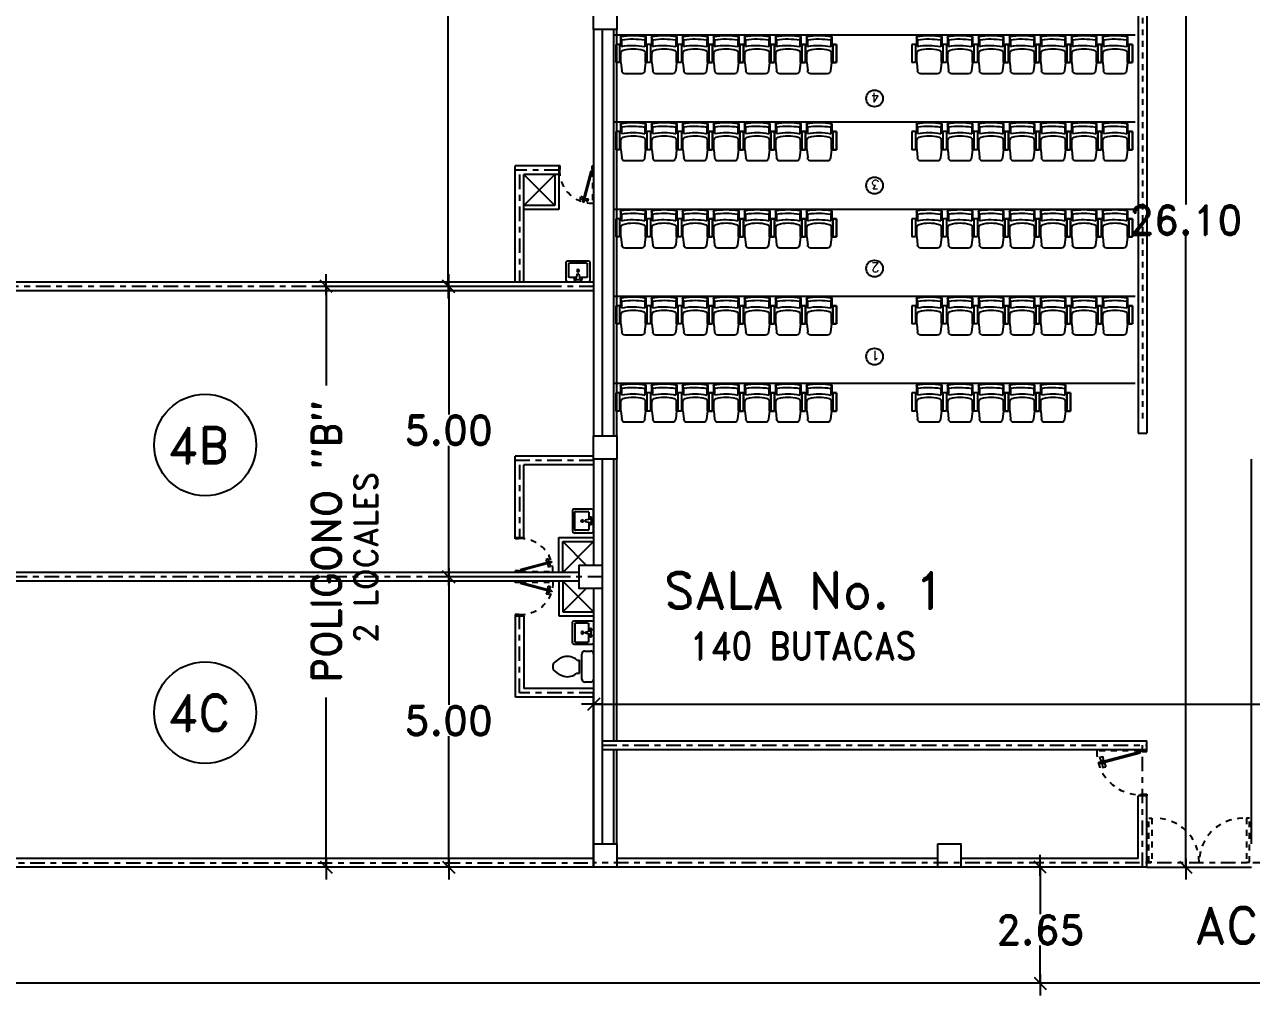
# Model space of a CAD drawing. Header units: millimetres. Extents: x 1590 to 1932, y -48 to 167.
# Drawn here: x 1730.23 to 1751.35, y 23.86 to 40.57 of the extents above; entities that cross this region are included whole.
import ezdxf
from ezdxf.enums import TextEntityAlignment as Align

# ---------------------------------------------------------------- set-up
doc = ezdxf.new("R2010")
doc.units = ezdxf.units.MM
doc.header["$LTSCALE"] = 0.1
doc.header["$MEASUREMENT"] = 0
doc.header["$PDMODE"] = 35
doc.header["$PDSIZE"] = 0.75
for name, pattern in [('CENTER2', [1.125, 0.75, -0.125, 0.125, -0.125]), ('CENTERX2', [4, 2.5, -0.5, 0.5, -0.5]), ('HIDDEN', [0.375, 0.25, -0.125]), ('HIDDEN2', [0.1875, 0.125, -0.0625])]:
    doc.linetypes.add(name, pattern=pattern)
doc.layers.get('0').update_dxf_attribs({"linetype": 'CONTINUOUS'})
doc.layers.get('DEFPOINTS').update_dxf_attribs({"linetype": 'CONTINUOUS'})
for name, color, linetype in [('_KTI_CONTROL', 7, 'CONTINUOUS'), ('BUTACAS', 8, 'HIDDEN'), ('CALLES', 3, 'CONTINUOUS'), ('DIVI', 2, 'CONTINUOUS'), ('EJES', 1, 'CENTER2'), ('FC', 8, 'HIDDEN2'), ('GRADA', 9, 'CONTINUOUS'), ('P-FIXT', 1, 'CONTINUOUS'), ('PARED', 4, 'CONTINUOUS'), ('REPISA', 2, 'CONTINUOUS'), ('TERRENO', 4, 'CONTINUOUS'), ('TEXT', 3, 'CONTINUOUS')]:
    doc.layers.add(name, color=color, linetype=linetype)
doc.styles.add('ATT', font='txt')
doc.styles.add('ROMAND', font='romand.shx')
doc.dimstyles.new('URBA', dxfattribs={"dimtxt": 20, "dimasz": 0.5, "dimexe": 1.25, "dimexo": 0.63, "dimgap": 0.63, "dimtad": 0, "dimtih": 1, "dimtoh": 1, "dimzin": 1, "dimdsep": 46, "dimtxsty": 'ROMAND', "dimcen": 2.5, "dimclrd": 1, "dimclre": 1, "dimclrt": 3, "dimadec": 0, "dimazin": 0, "dimtfac": 1, "dimtmove": 0, "dimatfit": 3, "dimfxl": 1, "dimtvp": 1, "dimtolj": 1, "dimtzin": 1, "dimarcsym": 0})

# ---------------------------------------------------------------- blocks, each defined once
blk = doc.blocks.new('P-GIRO-D')
at = {"color": 1, "linetype": 'HIDDEN2'}
blk.add_line((-0.03, 0.15), (-0.03, 1.08), dxfattribs=at)
at = {"color": 2}
for p, q in [((-0.31, 0.963), (-0.389, 0.952)), ((-0.389, 0.952), (-0.371, 0.884)), ((-0.297, 0.915), (-0.371, 0.884)), ((-0.281, 1.048), (-0.31, 1.041)), ((-0.31, 1.041), (-0.069, 0.142)), ((-0.31, 0.963), (-0.297, 0.915)), ((-0.288, 0.958), (-0.307, 0.953)), ((-0.28, 0.929), (-0.299, 0.924)), ((-0.281, 1.048), (-0.04, 0.15)), ((-0.239, 0.971), (-0.259, 0.966)), ((-0.232, 0.942), (-0.251, 0.937)), ((-0.242, 0.981), (-0.167, 1.011)), ((-0.242, 0.981), (-0.229, 0.933)), ((-0.229, 0.933), (-0.149, 0.944)), ((-0.167, 1.011), (-0.149, 0.944)), ((-1, 0.15), (-0.97, 0.15)), ((-0.96, 0), (-1, 0)), ((-0.97, 0.15), (-0.97, 0.1)), ((-0.97, 0.1), (-0.96, 0.1)), ((-0.96, 0.1), (-0.96, 0)), ((-0.04, 0.15), (-0.069, 0.142)), ((-0.04, 0.1), (-0.04, 0)), ((-0.03, 0.1), (-0.04, 0.1)), ((-0.04, 0), (0, 0)), ((-0.03, 0.15), (-0.03, 0.1)), ((0, 0.15), (-0.03, 0.15))]:
    blk.add_line(p, q, dxfattribs=at)
at = {"color": 1, "linetype": 'HIDDEN2'}
blk.add_arc((-0.04, 0.15), 0.93, 89.3839, 180, dxfattribs=at)
blk = doc.blocks.new('ROWSEAT5')
at = {"layer": 'BUTACAS', "linetype": 'Continuous'}
for p, q in [((-3.408, 0.665, 0), (-3.689, 0.665, 0)), ((-2.874, 0.665, 0), (-3.156, 0.665, 0)), ((-2.341, 0.665, 0), (-2.623, 0.665, 0)), ((-1.808, 0.665, 0), (-2.089, 0.665, 0)), ((-1.274, 0.665, 0), (-1.556, 0.665, 0)), ((-3.847, 0.16, 0.002), (-3.847, 0.472, 0.002)), ((-3.783, 0.472, 0), (-3.847, 0.472, 0)), ((-3.783, 0.16, 0.002), (-3.783, 0.472, 0.002)), ((-3.761, 0.471, 0), (-3.746, 0.614, 0)), ((-3.761, 0.471, 0), (-3.761, 0.311, 0)), ((-3.336, 0.471, 0), (-3.351, 0.614, 0)), ((-3.336, 0.471, 0), (-3.336, 0.311, 0)), ((-3.313, 0.16, 0.002), (-3.313, 0.472, 0.002)), ((-3.25, 0.472, 0), (-3.313, 0.472, 0)), ((-3.25, 0.16, 0.002), (-3.25, 0.472, 0.002)), ((-3.228, 0.471, 0), (-3.213, 0.614, 0)), ((-3.228, 0.471, 0), (-3.228, 0.311, 0)), ((-2.802, 0.471, 0), (-2.818, 0.614, 0)), ((-2.802, 0.471, 0), (-2.802, 0.311, 0)), ((-2.78, 0.16, 0.002), (-2.78, 0.472, 0.002)), ((-2.717, 0.472, 0), (-2.78, 0.472, 0)), ((-2.717, 0.16, 0.002), (-2.717, 0.472, 0.002)), ((-2.694, 0.471, 0), (-2.679, 0.614, 0)), ((-2.694, 0.471, 0), (-2.694, 0.311, 0)), ((-2.269, 0.471, 0), (-2.284, 0.614, 0)), ((-2.269, 0.471, 0), (-2.269, 0.311, 0)), ((-2.247, 0.472, 0), (-2.247, 0.16, 0)), ((-2.247, 0.16, 0.002), (-2.247, 0.472, 0.002)), ((-2.247, 0.16, 0.002), (-2.247, 0.472, 0.002)), ((-2.247, 0.472, 0), (-2.184, 0.472, 0)), ((-2.183, 0.472, 0), (-2.247, 0.472, 0)), ((-2.183, 0.472, 0), (-2.247, 0.472, 0)), ((-2.184, 0.472, 0), (-2.184, 0.16, 0)), ((-2.183, 0.16, 0.002), (-2.183, 0.472, 0.002)), ((-2.183, 0.16, 0.002), (-2.183, 0.472, 0.002)), ((-2.161, 0.471, 0), (-2.146, 0.614, 0)), ((-2.161, 0.471, 0), (-2.161, 0.311, 0)), ((-1.736, 0.471, 0), (-1.751, 0.614, 0)), ((-1.736, 0.471, 0), (-1.736, 0.311, 0)), ((-1.714, 0.472, 0), (-1.714, 0.16, 0)), ((-1.714, 0.472, 0), (-1.65, 0.472, 0)), ((-1.713, 0.16, 0.002), (-1.713, 0.472, 0.002)), ((-1.65, 0.472, 0), (-1.713, 0.472, 0)), ((-1.65, 0.472, 0), (-1.65, 0.16, 0)), ((-1.65, 0.16, 0.002), (-1.65, 0.472, 0.002)), ((-1.628, 0.471, 0), (-1.613, 0.614, 0)), ((-1.628, 0.471, 0), (-1.628, 0.311, 0)), ((-1.202, 0.471, 0), (-1.217, 0.614, 0)), ((-1.202, 0.471, 0), (-1.202, 0.311, 0)), ((-1.18, 0.472, 0), (-1.18, 0.16, 0)), ((-1.18, 0.16, 0.002), (-1.18, 0.472, 0.002)), ((-1.18, 0.472, 0), (-1.117, 0.472, 0)), ((-1.116, 0.472, 0), (-1.18, 0.472, 0)), ((-1.117, 0.472, 0), (-1.117, 0.16, 0)), ((-1.116, 0.16, 0.002), (-1.116, 0.472, 0.002)), ((-3.761, 0.311, 0), (-3.761, 0.313, 0)), ((-3.228, 0.311, 0), (-3.228, 0.313, 0)), ((-2.694, 0.311, 0), (-2.694, 0.313, 0)), ((-2.161, 0.311, 0), (-2.161, 0.313, 0)), ((-1.628, 0.311, 0), (-1.628, 0.313, 0)), ((-3.783, 0.16, 0.339), (-3.847, 0.16, 0.339)), ((-3.765, 0.023, 0), (-3.765, 0.162, 0)), ((-3.749, 0.075, 0), (-3.765, 0.023, 0)), ((-3.748, 0.08, 0), (-3.748, 0.195, 0)), ((-3.347, 0.083, 0), (-3.347, 0.198, 0)), ((-3.332, 0.023, 0), (-3.346, 0.077, 0)), ((-3.332, 0.023, 0), (-3.332, 0.162, 0)), ((-3.25, 0.16, 0.339), (-3.313, 0.16, 0.339)), ((-3.216, 0.075, 0), (-3.232, 0.023, 0)), ((-3.231, 0.023, 0), (-3.231, 0.162, 0)), ((-3.214, 0.08, 0), (-3.214, 0.195, 0)), ((-2.814, 0.083, 0), (-2.814, 0.198, 0)), ((-2.799, 0.023, 0), (-2.813, 0.077, 0)), ((-2.799, 0.023, 0), (-2.799, 0.162, 0)), ((-2.717, 0.16, 0.339), (-2.78, 0.16, 0.339)), ((-2.698, 0.023, 0), (-2.698, 0.162, 0)), ((-2.682, 0.075, 0), (-2.698, 0.023, 0)), ((-2.681, 0.08, 0), (-2.681, 0.195, 0)), ((-2.281, 0.083, 0), (-2.281, 0.198, 0)), ((-2.266, 0.023, 0), (-2.279, 0.077, 0)), ((-2.266, 0.023, 0), (-2.266, 0.162, 0)), ((-2.247, 0.16, 0), (-2.184, 0.16, 0)), ((-2.183, 0.16, 0.339), (-2.247, 0.16, 0.339)), ((-2.183, 0.16, 0.339), (-2.247, 0.16, 0.339)), ((-2.149, 0.075, 0), (-2.165, 0.023, 0)), ((-2.164, 0.023, 0), (-2.164, 0.162, 0)), ((-2.147, 0.08, 0), (-2.147, 0.195, 0)), ((-1.747, 0.083, 0), (-1.747, 0.198, 0)), ((-1.732, 0.023, 0), (-1.746, 0.077, 0)), ((-1.732, 0.023, 0), (-1.732, 0.162, 0)), ((-1.714, 0.16, 0), (-1.65, 0.16, 0)), ((-1.65, 0.16, 0.339), (-1.713, 0.16, 0.339)), ((-1.616, 0.075, 0), (-1.632, 0.023, 0)), ((-1.631, 0.023, 0), (-1.631, 0.162, 0)), ((-1.614, 0.08, 0), (-1.614, 0.195, 0)), ((-1.214, 0.083, 0), (-1.214, 0.198, 0)), ((-1.199, 0.023, 0), (-1.212, 0.077, 0)), ((-1.199, 0.023, 0), (-1.199, 0.162, 0)), ((-1.18, 0.16, 0), (-1.117, 0.16, 0)), ((-1.116, 0.16, 0.339), (-1.18, 0.16, 0.339))]:
    blk.add_line(p, q, dxfattribs=at)
for centre, radius, start, end in [((-3.689, 0.608, 0), 0.0571, 90, 174), ((-3.408, 0.608, 0), 0.0571, 6, 90), ((-3.156, 0.608, 0), 0.0571, 90, 174), ((-2.874, 0.608, 0), 0.0571, 6, 90), ((-2.623, 0.608, 0), 0.0571, 90, 174), ((-2.341, 0.608, 0), 0.0571, 6, 90), ((-2.089, 0.608, 0), 0.0571, 90, 174), ((-1.808, 0.608, 0), 0.0571, 6, 90), ((-1.556, 0.608, 0), 0.0571, 90, 174), ((-1.274, 0.608, 0), 0.0572, 6, 90), ((-3.704, 0.313, 0), 0.0571, 180, 253.3834), ((-3.549, 0.834, 0), 0.601, 253.3834, 286.6166), ((-3.393, 0.313, 0), 0.0571, 286.6166, 360), ((-3.171, 0.313, 0), 0.0571, 180, 253.3834), ((-3.015, 0.834, 0), 0.601, 253.3834, 286.6166), ((-2.86, 0.313, 0), 0.0571, 286.6166, 360), ((-2.637, 0.313, 0), 0.0571, 180, 253.3834), ((-2.482, 0.834, 0), 0.601, 253.3834, 286.6166), ((-2.326, 0.313, 0), 0.0571, 286.6166, 360), ((-2.104, 0.313, 0), 0.0571, 180, 253.3834), ((-1.948, 0.834, 0), 0.601, 253.3834, 286.6166), ((-1.793, 0.313, 0), 0.0571, 286.6166, 360), ((-1.571, 0.313, 0), 0.0571, 180, 253.3834), ((-1.415, 0.834, 0), 0.601, 253.3834, 286.6166), ((-1.259, 0.313, 0), 0.0572, 286.6166, 360), ((-3.549, 1.051, 0), 1.048, 258.1227, 281.8773), ((-3.549, 1.051, 0), 1.051, 258.1227, 281.8773), ((-3.743, 0.073, 0), 0.00635, 81.2659, 163.043), ((-3.553, 1.126, 0), 0.951, 258.1905, 282.4949), ((-3.745, 0.076, 0), 0.00317, 81.1381, 163.043), ((-3.555, 1.295, 0), 1.23, 261.2659, 279.4703), ((-3.352, 0.075, 0), 0.00635, 13.9035, 99.4703), ((-3.35, 0.079, 0), 0.00318, 13.9035, 99.6069), ((-3.015, 1.051, 0), 1.051, 258.1227, 281.8773), ((-3.015, 1.051, 0), 1.048, 258.1227, 281.8773), ((-3.21, 0.073, 0), 0.00635, 81.2659, 163.043), ((-3.212, 0.076, 0), 0.00317, 81.1381, 163.043), ((-3.02, 1.126, 0), 0.951, 258.1905, 282.4949), ((-3.022, 1.295, 0), 1.23, 261.2659, 279.4703), ((-2.819, 0.075, 0), 0.00635, 13.9035, 99.4703), ((-2.816, 0.079, 0), 0.00318, 13.9035, 99.6069), ((-2.482, 1.051, 0), 1.048, 258.1227, 281.8773), ((-2.482, 1.051, 0), 1.051, 258.1227, 281.8773), ((-2.679, 0.076, 0), 0.00317, 81.1381, 163.043), ((-2.676, 0.073, 0), 0.00635, 81.2659, 163.043), ((-2.486, 1.126, 0), 0.951, 258.1905, 282.4949), ((-2.489, 1.295, 0), 1.23, 261.2659, 279.4703), ((-2.285, 0.075, 0), 0.00635, 13.9035, 99.4703), ((-2.283, 0.079, 0), 0.00318, 13.9035, 99.6069), ((-1.949, 1.051, 0), 1.051, 258.1227, 281.8773), ((-1.949, 1.051, 0), 1.048, 258.1227, 281.8773), ((-2.143, 0.073, 0), 0.00635, 81.2659, 163.043), ((-2.145, 0.076, 0), 0.00317, 81.1381, 163.043), ((-1.953, 1.126, 0), 0.951, 258.1905, 282.4949), ((-1.955, 1.295, 0), 1.23, 261.2659, 279.4703), ((-1.752, 0.075, 0), 0.00635, 13.9035, 99.4703), ((-1.75, 0.079, 0), 0.00318, 13.9035, 99.6069), ((-1.415, 1.051, 0), 1.051, 258.1227, 281.8773), ((-1.415, 1.051, 0), 1.048, 258.1227, 281.8773), ((-1.61, 0.073, 0), 0.00635, 81.2659, 163.043), ((-1.612, 0.076, 0), 0.00317, 81.1381, 163.043), ((-1.419, 1.126, 0), 0.951, 258.1905, 282.4949), ((-1.422, 1.295, 0), 1.23, 261.2659, 279.4703), ((-1.218, 0.075, 0), 0.00635, 13.9035, 99.4703), ((-1.216, 0.079, 0), 0.00318, 13.9035, 99.6069)]:
    blk.add_arc(centre, radius, start, end, dxfattribs=at)
blk = doc.blocks.new('ROWSEAT7')
at = {"layer": 'BUTACAS', "linetype": 'Continuous'}
for p, q in [((-3.407, 0.665), (-3.689, 0.665)), ((-2.874, 0.665), (-3.156, 0.665)), ((-2.341, 0.665), (-2.622, 0.665)), ((-1.807, 0.665), (-2.089, 0.665)), ((-1.274, 0.665), (-1.555, 0.665)), ((-0.74, 0.665), (-1.022, 0.665)), ((-0.207, 0.665), (-0.489, 0.665)), ((-3.783, 0.472), (-3.846, 0.472)), ((-3.846, 0.16, 0.002), (-3.846, 0.472, 0.002)), ((-3.783, 0.16, 0.002), (-3.783, 0.472, 0.002)), ((-3.761, 0.471), (-3.746, 0.614)), ((-3.761, 0.471), (-3.761, 0.311)), ((-3.335, 0.471), (-3.351, 0.614)), ((-3.335, 0.471), (-3.335, 0.311)), ((-3.25, 0.472), (-3.313, 0.472)), ((-3.313, 0.16, 0.002), (-3.313, 0.472, 0.002)), ((-3.25, 0.16, 0.002), (-3.25, 0.472, 0.002)), ((-3.227, 0.471), (-3.212, 0.614)), ((-3.227, 0.471), (-3.227, 0.311)), ((-2.802, 0.471), (-2.817, 0.614)), ((-2.802, 0.471), (-2.802, 0.311)), ((-2.716, 0.472), (-2.78, 0.472)), ((-2.78, 0.16, 0.002), (-2.78, 0.472, 0.002)), ((-2.716, 0.16, 0.002), (-2.716, 0.472, 0.002)), ((-2.694, 0.471), (-2.679, 0.614)), ((-2.694, 0.471), (-2.694, 0.311)), ((-2.269, 0.471), (-2.284, 0.614)), ((-2.269, 0.471), (-2.269, 0.311)), ((-2.247, 0.472), (-2.183, 0.472)), ((-2.247, 0.472), (-2.247, 0.16)), ((-2.183, 0.472), (-2.246, 0.472)), ((-2.246, 0.16, 0.002), (-2.246, 0.472, 0.002)), ((-2.183, 0.472), (-2.246, 0.472)), ((-2.246, 0.16, 0.002), (-2.246, 0.472, 0.002)), ((-2.183, 0.472), (-2.183, 0.16)), ((-2.183, 0.16, 0.002), (-2.183, 0.472, 0.002)), ((-2.183, 0.16, 0.002), (-2.183, 0.472, 0.002)), ((-2.161, 0.471), (-2.146, 0.614)), ((-2.161, 0.471), (-2.161, 0.311)), ((-1.735, 0.471), (-1.75, 0.614)), ((-1.735, 0.471), (-1.735, 0.311)), ((-1.713, 0.472), (-1.65, 0.472)), ((-1.713, 0.472), (-1.713, 0.16)), ((-1.649, 0.472), (-1.713, 0.472)), ((-1.713, 0.16, 0.002), (-1.713, 0.472, 0.002)), ((-1.65, 0.472), (-1.65, 0.16)), ((-1.649, 0.16, 0.002), (-1.649, 0.472, 0.002)), ((-1.627, 0.471), (-1.612, 0.614)), ((-1.627, 0.471), (-1.627, 0.311)), ((-1.202, 0.471), (-1.217, 0.614)), ((-1.202, 0.471), (-1.202, 0.311)), ((-1.18, 0.472), (-1.116, 0.472)), ((-1.18, 0.472), (-1.18, 0.16)), ((-1.116, 0.472), (-1.179, 0.472)), ((-1.179, 0.16, 0.002), (-1.179, 0.472, 0.002)), ((-1.116, 0.472), (-1.116, 0.16)), ((-1.116, 0.16, 0.002), (-1.116, 0.472, 0.002)), ((-1.094, 0.471), (-1.079, 0.614)), ((-1.094, 0.471), (-1.094, 0.311)), ((-0.668, 0.471), (-0.684, 0.614)), ((-0.668, 0.471), (-0.668, 0.311)), ((-0.646, 0.472), (-0.583, 0.472)), ((-0.646, 0.472), (-0.646, 0.16)), ((-0.583, 0.472), (-0.646, 0.472)), ((-0.646, 0.16, 0.002), (-0.646, 0.472, 0.002)), ((-0.583, 0.472), (-0.583, 0.16)), ((-0.583, 0.16, 0.002), (-0.583, 0.472, 0.002)), ((-0.56, 0.471), (-0.545, 0.614)), ((-0.56, 0.471), (-0.56, 0.311)), ((-0.135, 0.471), (-0.15, 0.614)), ((-0.135, 0.471), (-0.135, 0.311)), ((-0.113, 0.472), (-0.05, 0.472)), ((-0.113, 0.472), (-0.113, 0.16)), ((-0.049, 0.472), (-0.113, 0.472)), ((-0.113, 0.16, 0.002), (-0.113, 0.472, 0.002)), ((-0.05, 0.472), (-0.05, 0.16)), ((-0.049, 0.16, 0.002), (-0.049, 0.472, 0.002)), ((-3.761, 0.311), (-3.761, 0.313)), ((-3.227, 0.311), (-3.227, 0.313)), ((-2.694, 0.311), (-2.694, 0.313)), ((-2.161, 0.311), (-2.161, 0.313)), ((-1.627, 0.311), (-1.627, 0.313)), ((-1.094, 0.311), (-1.094, 0.313)), ((-0.56, 0.311), (-0.56, 0.313)), ((-3.783, 0.16, 0.339), (-3.846, 0.16, 0.339)), ((-3.749, 0.075), (-3.765, 0.023)), ((-3.764, 0.023), (-3.764, 0.162)), ((-3.747, 0.08), (-3.747, 0.195)), ((-3.347, 0.083), (-3.347, 0.198)), ((-3.332, 0.023), (-3.346, 0.077)), ((-3.332, 0.023), (-3.332, 0.162)), ((-3.25, 0.16, 0.339), (-3.313, 0.16, 0.339)), ((-3.231, 0.023), (-3.231, 0.162)), ((-3.215, 0.075), (-3.231, 0.023)), ((-3.214, 0.08), (-3.214, 0.195)), ((-2.814, 0.083), (-2.814, 0.198)), ((-2.799, 0.023), (-2.812, 0.077)), ((-2.799, 0.023), (-2.799, 0.162)), ((-2.716, 0.16, 0.339), (-2.78, 0.16, 0.339)), ((-2.682, 0.075), (-2.698, 0.023)), ((-2.697, 0.023), (-2.697, 0.162)), ((-2.68, 0.08), (-2.68, 0.195)), ((-2.28, 0.083), (-2.28, 0.198)), ((-2.265, 0.023), (-2.279, 0.077)), ((-2.265, 0.023), (-2.265, 0.162)), ((-2.247, 0.16), (-2.183, 0.16)), ((-2.183, 0.16, 0.339), (-2.246, 0.16, 0.339)), ((-2.183, 0.16, 0.339), (-2.246, 0.16, 0.339)), ((-2.149, 0.075), (-2.165, 0.023)), ((-2.164, 0.023), (-2.164, 0.162)), ((-2.147, 0.08), (-2.147, 0.195)), ((-1.747, 0.083), (-1.747, 0.198)), ((-1.732, 0.023), (-1.745, 0.077)), ((-1.732, 0.023), (-1.732, 0.162)), ((-1.713, 0.16), (-1.65, 0.16)), ((-1.649, 0.16, 0.339), (-1.713, 0.16, 0.339)), ((-1.631, 0.023), (-1.631, 0.162)), ((-1.615, 0.075), (-1.631, 0.023)), ((-1.614, 0.08), (-1.614, 0.195)), ((-1.213, 0.083), (-1.213, 0.198)), ((-1.198, 0.023), (-1.212, 0.077)), ((-1.198, 0.023), (-1.198, 0.162)), ((-1.18, 0.16), (-1.116, 0.16)), ((-1.116, 0.16, 0.339), (-1.179, 0.16, 0.339)), ((-1.082, 0.075), (-1.098, 0.023)), ((-1.097, 0.023), (-1.097, 0.162)), ((-1.08, 0.08), (-1.08, 0.195)), ((-0.68, 0.083), (-0.68, 0.198)), ((-0.665, 0.023), (-0.679, 0.077)), ((-0.665, 0.023), (-0.665, 0.162)), ((-0.646, 0.16), (-0.583, 0.16)), ((-0.583, 0.16, 0.339), (-0.646, 0.16, 0.339)), ((-0.564, 0.023), (-0.564, 0.162)), ((-0.548, 0.075), (-0.564, 0.023)), ((-0.547, 0.08), (-0.547, 0.195)), ((-0.147, 0.083), (-0.147, 0.198)), ((-0.132, 0.023), (-0.145, 0.077)), ((-0.132, 0.023), (-0.132, 0.162)), ((-0.113, 0.16), (-0.05, 0.16)), ((-0.049, 0.16, 0.339), (-0.113, 0.16, 0.339))]:
    blk.add_line(p, q, dxfattribs=at)
for centre, radius, start, end in [((-3.689, 0.608), 0.0571, 90, 174), ((-3.407, 0.608), 0.0571, 6, 90), ((-3.156, 0.608), 0.0571, 90, 174), ((-2.874, 0.608), 0.0571, 6, 90), ((-2.622, 0.608), 0.0571, 90, 174), ((-2.341, 0.608), 0.0571, 6, 90), ((-2.089, 0.608), 0.0571, 90, 174), ((-1.807, 0.608), 0.0571, 6, 90), ((-1.555, 0.608), 0.0571, 90, 174), ((-1.274, 0.608), 0.0572, 6, 90), ((-1.022, 0.608), 0.0571, 90, 174), ((-0.74, 0.608), 0.0572, 6, 90), ((-0.489, 0.608), 0.0571, 90, 174), ((-0.207, 0.608), 0.0572, 6, 90), ((-3.704, 0.313), 0.0571, 180, 253.3834), ((-3.548, 0.834), 0.601, 253.3834, 286.6166), ((-3.393, 0.313), 0.0571, 286.6166, 360), ((-3.17, 0.313), 0.0571, 180, 253.3834), ((-3.015, 0.834), 0.601, 253.3834, 286.6166), ((-2.859, 0.313), 0.0571, 286.6166, 360), ((-2.637, 0.313), 0.0571, 180, 253.3834), ((-2.481, 0.834), 0.601, 253.3834, 286.6166), ((-2.326, 0.313), 0.0571, 286.6166, 360), ((-2.104, 0.313), 0.0571, 180, 253.3834), ((-1.948, 0.834), 0.601, 253.3834, 286.6166), ((-1.792, 0.313), 0.0571, 286.6166, 360), ((-1.57, 0.313), 0.0571, 180, 253.3834), ((-1.415, 0.834), 0.601, 253.3834, 286.6166), ((-1.259, 0.313), 0.0572, 286.6166, 360), ((-1.037, 0.313), 0.0572, 180, 253.3834), ((-0.881, 0.834), 0.601, 253.3834, 286.6166), ((-0.726, 0.313), 0.0571, 286.6166, 360), ((-0.503, 0.313), 0.0572, 180, 253.3834), ((-0.348, 0.834), 0.601, 253.3834, 286.6166), ((-0.192, 0.313), 0.0571, 286.6166, 360), ((-3.548, 1.051), 1.051, 258.1227, 281.8773), ((-3.548, 1.051), 1.048, 258.1227, 281.8773), ((-3.743, 0.073), 0.00635, 81.2659, 163.043), ((-3.745, 0.076), 0.00317, 81.1381, 163.043), ((-3.553, 1.126), 0.951, 258.1905, 282.4949), ((-3.555, 1.295), 1.23, 261.2659, 279.4703), ((-3.352, 0.075), 0.00635, 13.9035, 99.4703), ((-3.349, 0.079), 0.00318, 13.9035, 99.6069), ((-3.015, 1.051), 1.048, 258.1227, 281.8773), ((-3.015, 1.051), 1.051, 258.1227, 281.8773), ((-3.212, 0.076), 0.00317, 81.1381, 163.043), ((-3.209, 0.073), 0.00635, 81.2659, 163.043), ((-3.019, 1.126), 0.951, 258.1905, 282.4949), ((-3.022, 1.295), 1.23, 261.2659, 279.4703), ((-2.818, 0.075), 0.00635, 13.9035, 99.4703), ((-2.816, 0.079), 0.00318, 13.9035, 99.6069), ((-2.482, 1.051), 1.051, 258.1227, 281.8773), ((-2.482, 1.051), 1.048, 258.1227, 281.8773), ((-2.676, 0.073), 0.00635, 81.2659, 163.043), ((-2.678, 0.076), 0.00317, 81.1381, 163.043), ((-2.486, 1.126), 0.951, 258.1905, 282.4949), ((-2.488, 1.295), 1.23, 261.2659, 279.4703), ((-2.285, 0.075), 0.00635, 13.9035, 99.4703), ((-2.283, 0.079), 0.00318, 13.9035, 99.6069), ((-1.948, 1.051), 1.051, 258.1227, 281.8773), ((-1.948, 1.051), 1.048, 258.1227, 281.8773), ((-2.143, 0.073), 0.00635, 81.2659, 163.043), ((-2.145, 0.076), 0.00317, 81.1381, 163.043), ((-1.952, 1.126), 0.951, 258.1905, 282.4949), ((-1.955, 1.295), 1.23, 261.2659, 279.4703), ((-1.751, 0.075), 0.00635, 13.9035, 99.4703), ((-1.749, 0.079), 0.00318, 13.9035, 99.6069), ((-1.415, 1.051), 1.048, 258.1227, 281.8773), ((-1.415, 1.051), 1.051, 258.1227, 281.8773), ((-1.609, 0.073), 0.00635, 81.2659, 163.043), ((-1.419, 1.126), 0.951, 258.1905, 282.4949), ((-1.611, 0.076), 0.00317, 81.1381, 163.043), ((-1.421, 1.295), 1.23, 261.2659, 279.4703), ((-1.218, 0.075), 0.00635, 13.9035, 99.4703), ((-1.216, 0.079), 0.00318, 13.9035, 99.6069), ((-0.881, 1.051), 1.051, 258.1227, 281.8773), ((-0.881, 1.051), 1.048, 258.1227, 281.8773), ((-1.076, 0.073), 0.00635, 81.2659, 163.043), ((-1.078, 0.076), 0.00317, 81.1381, 163.043), ((-0.886, 1.126), 0.951, 258.1905, 282.4949), ((-0.888, 1.295), 1.23, 261.2659, 279.4703), ((-0.685, 0.075), 0.00635, 13.9035, 99.4703), ((-0.682, 0.079), 0.00317, 13.9035, 99.6069), ((-0.348, 1.051), 1.048, 258.1227, 281.8773), ((-0.348, 1.051), 1.051, 258.1227, 281.8773), ((-0.545, 0.076), 0.00317, 81.1381, 163.043), ((-0.542, 0.073), 0.00635, 81.2659, 163.043), ((-0.352, 1.126), 0.951, 258.1905, 282.4949), ((-0.355, 1.295), 1.23, 261.2659, 279.4703), ((-0.151, 0.075), 0.00635, 13.9035, 99.4703), ((-0.149, 0.079), 0.00317, 13.9035, 99.6069)]:
    blk.add_arc(centre, radius, start, end, dxfattribs=at)
blk = doc.blocks.new('UTP1$0$DIMBLOCK')
at = {"color": 1}
blk.add_line((-7.5, 0), (10.5, 0), dxfattribs=at)
at = {"color": 4}
blk.add_line((-5.25, -5.25), (5.25, 5.25), dxfattribs=at)
blk = doc.blocks.new('*D304')
at = {"color": 1, "linetype": 'Continuous', "transparency": 16777216}
for p, q in [((1739.413, 48.587), (1737.347, 48.587)), ((1737.527, 48.567), (1737.527, 41.371)), ((1737.527, 36.085), (1737.527, 40.831)), ((1739.413, 36.065), (1737.347, 36.065))]:
    blk.add_line(p, q, dxfattribs=at)
at = {"layer": 'DEFPOINTS', "color": 0, "linetype": 'Continuous', "transparency": 16777216}
for p in [(1739.475, 48.587), (1737.527, 36.065), (1739.475, 36.065)]:
    blk.add_point(p, dxfattribs=at)
at = {"color": 1, "linetype": 'Continuous', "transparency": 16777216, "xscale": 0.02, "yscale": 0.02, "zscale": 0.02}
for p, rotation in [((1737.527, 48.587), 90), ((1737.527, 36.065), 270)]:
    blk.add_blockref('UTP1$0$DIMBLOCK', p, dxfattribs=dict(at, rotation=rotation))
at = {"color": 3, "linetype": 'Continuous', "transparency": 16777216, "insert": (1737.527, 41.101), "char_height": 0.5, "attachment_point": 5, "style": 'ROMAND'}
blk.add_mtext('\\A1;12.52', dxfattribs=at)
blk = doc.blocks.new('15PLAV06')
at = {"color": 0, "linetype": 'ByBlock'}
for p, q in [((0, 8.5), (0, -8.5)), ((16.5, 10), (1.5, 10)), ((2, -1.5), (2, 1.5)), ((7, 0.5), (3, 1.5)), ((4, 1.25), (4, 7.25)), ((4.75, 8), (15.25, 8)), ((7, -0.5), (7, 0.5)), ((16, 7.25), (16, -7.25)), ((18, -8.5), (18, 8.5)), ((1.5, -10), (16.5, -10)), ((3, -1.5), (7, -0.5)), ((4, -7.25), (4, -1.25)), ((15.25, -8), (4.75, -8))]:
    blk.add_line(p, q, dxfattribs=at)
for centre in [(2.5, 2.5), (9.5, 0), (2.5, -2.5)]:
    blk.add_circle(centre, 1, dxfattribs=at)
for centre, radius, start, end in [((1.5, 8.5), 1.5, 90, 180), ((4.75, 7.25), 0.75, 90, 180), ((15.25, 7.25), 0.75, 0, 90), ((16.5, 8.5), 1.5, 0, 90), ((1.5, -8.5), 1.5, 180, 270), ((4.75, -7.25), 0.75, 180, 270), ((15.25, -7.25), 0.75, 270, 0), ((16.5, -8.5), 1.5, 270, 0)]:
    blk.add_arc(centre, radius, start, end, dxfattribs=at)
at = {"color": 0, "linetype": 'ByBlock', "style": 'ATT'}
for tag, p, flags in [('ITEM', (0, -20), 3), ('ROOM_NUMBER', (0, -29), 1)]:
    blk.add_attdef(tag, p, '', height=6, dxfattribs=dict(at, flags=flags))
blk = doc.blocks.new('*D322')
at = {"color": 1, "linetype": 'Continuous', "lineweight": -2, "transparency": 16777216}
for p, q in [((1749.428, 26.065), (1747.535, 26.065)), ((1747.715, 26.045), (1747.715, 25.255)), ((1747.715, 24.085), (1747.715, 24.715)), ((1749.428, 24.065), (1747.535, 24.065))]:
    blk.add_line(p, q, dxfattribs=at)
at = {"layer": 'DEFPOINTS', "color": 0, "linetype": 'Continuous', "transparency": 16777216}
for p in [(1749.49, 26.065), (1747.715, 24.065), (1749.49, 24.065)]:
    blk.add_point(p, dxfattribs=at)
at = {"color": 1, "linetype": 'Continuous', "lineweight": -2, "transparency": 16777216, "xscale": 0.02, "yscale": 0.02, "zscale": 0.02}
for p, rotation in [((1747.715, 26.065), 90), ((1747.715, 24.065), 270)]:
    blk.add_blockref('UTP1$0$DIMBLOCK', p, dxfattribs=dict(at, rotation=rotation))
at = {"color": 3, "linetype": 'Continuous', "transparency": 16777216, "insert": (1747.715, 24.985), "char_height": 0.5, "attachment_point": 5, "style": 'ROMAND'}
blk.add_mtext('\\A1;2.65', dxfattribs=at)
blk = doc.blocks.new('*D337')
at = {"color": 1, "linetype": 'Continuous', "transparency": 16777216}
for p, q in [((1739.413, 36.065), (1737.354, 36.065)), ((1737.534, 36.045), (1737.534, 33.859)), ((1737.534, 31.085), (1737.534, 33.319)), ((1739.413, 31.065), (1737.354, 31.065))]:
    blk.add_line(p, q, dxfattribs=at)
at = {"layer": 'DEFPOINTS', "color": 0, "linetype": 'Continuous', "transparency": 16777216}
for p in [(1739.475, 36.065), (1737.534, 31.065), (1739.475, 31.065)]:
    blk.add_point(p, dxfattribs=at)
at = {"color": 1, "linetype": 'Continuous', "transparency": 16777216, "xscale": 0.02, "yscale": 0.02, "zscale": 0.02}
for p, rotation in [((1737.534, 36.065), 90), ((1737.534, 31.065), 270)]:
    blk.add_blockref('UTP1$0$DIMBLOCK', p, dxfattribs=dict(at, rotation=rotation))
at = {"color": 3, "linetype": 'Continuous', "transparency": 16777216, "insert": (1737.534, 33.589), "char_height": 0.5, "attachment_point": 5, "style": 'ROMAND'}
blk.add_mtext('\\A1;5.00', dxfattribs=at)
blk = doc.blocks.new('*D338')
at = {"color": 1, "linetype": 'Continuous', "transparency": 16777216}
for p, q in [((1739.413, 31.065), (1737.354, 31.065)), ((1737.534, 31.045), (1737.534, 28.859)), ((1737.534, 26.085), (1737.534, 28.319)), ((1739.413, 26.065), (1737.354, 26.065))]:
    blk.add_line(p, q, dxfattribs=at)
at = {"layer": 'DEFPOINTS', "color": 0, "linetype": 'Continuous', "transparency": 16777216}
for p in [(1739.475, 31.065), (1737.534, 26.065), (1739.475, 26.065)]:
    blk.add_point(p, dxfattribs=at)
at = {"color": 1, "linetype": 'Continuous', "transparency": 16777216, "xscale": 0.02, "yscale": 0.02, "zscale": 0.02}
for p, rotation in [((1737.534, 31.065), 90), ((1737.534, 26.065), 270)]:
    blk.add_blockref('UTP1$0$DIMBLOCK', p, dxfattribs=dict(at, rotation=rotation))
at = {"color": 3, "linetype": 'Continuous', "transparency": 16777216, "insert": (1737.534, 28.589), "char_height": 0.5, "attachment_point": 5, "style": 'ROMAND'}
blk.add_mtext('\\A1;5.00', dxfattribs=at)
blk = doc.blocks.new('*D348')
at = {"color": 1, "linetype": 'Continuous', "transparency": 16777216}
for p, q in [((1739.35, 36.065), (1735.246, 36.065)), ((1735.426, 36.045), (1735.426, 34.359)), ((1735.426, 26.085), (1735.426, 28.986)), ((1739.965, 26.065), (1735.246, 26.065))]:
    blk.add_line(p, q, dxfattribs=at)
at = {"layer": 'DEFPOINTS', "color": 0, "linetype": 'Continuous', "transparency": 16777216}
for p in [(1739.413, 36.065), (1735.426, 26.065), (1740.028, 26.065)]:
    blk.add_point(p, dxfattribs=at)
at = {"color": 1, "linetype": 'Continuous', "transparency": 16777216, "xscale": 0.02, "yscale": 0.02, "zscale": 0.02}
for p, rotation in [((1735.426, 36.065), 90), ((1735.426, 26.065), 270)]:
    blk.add_blockref('UTP1$0$DIMBLOCK', p, dxfattribs=dict(at, rotation=rotation))
at = {"color": 3, "linetype": 'Continuous', "transparency": 16777216, "insert": (1735.426, 31.673), "char_height": 0.5, "attachment_point": 5, "rotation": 90, "style": 'ROMAND'}
blk.add_mtext('\\A1;POLIGONO "B"', dxfattribs=at)
blk = doc.blocks.new('*D361')
at = {"color": 1, "linetype": 'Continuous', "transparency": 16777216}
for p, q in [((1740.028, 26.128), (1740.028, 29.049)), ((1774.447, 26.128), (1774.447, 29.049)), ((1740.048, 28.869), (1756.552, 28.869)), ((1774.427, 28.869), (1758.616, 28.869))]:
    blk.add_line(p, q, dxfattribs=at)
at = {"layer": 'DEFPOINTS', "color": 0, "linetype": 'Continuous', "transparency": 16777216}
for p in [(1774.447, 28.869), (1740.028, 26.065), (1774.447, 26.065)]:
    blk.add_point(p, dxfattribs=at)
at = {"color": 1, "linetype": 'Continuous', "transparency": 16777216, "xscale": 0.02, "yscale": 0.02, "zscale": 0.02, "rotation": 180}
blk.add_blockref('UTP1$0$DIMBLOCK', (1740.028, 28.869), dxfattribs=at)
at = {"color": 1, "linetype": 'Continuous', "transparency": 16777216, "xscale": 0.02, "yscale": 0.02, "zscale": 0.02}
blk.add_blockref('UTP1$0$DIMBLOCK', (1774.447, 28.869), dxfattribs=at)
at = {"color": 3, "linetype": 'Continuous', "transparency": 16777216, "insert": (1757.584, 28.869), "char_height": 0.5, "attachment_point": 5, "style": 'ROMAND'}
blk.add_mtext('\\A1;34.75', dxfattribs=at)
blk = doc.blocks.new('*D362')
at = {"color": 1, "linetype": 'Continuous', "transparency": 16777216}
for p, q in [((1749.613, 52.065), (1750.4, 52.065)), ((1750.22, 52.045), (1750.22, 37.475)), ((1750.22, 26.085), (1750.22, 36.935)), ((1749.613, 26.065), (1750.4, 26.065))]:
    blk.add_line(p, q, dxfattribs=at)
at = {"layer": 'DEFPOINTS', "color": 0, "linetype": 'Continuous', "transparency": 16777216}
for p in [(1749.551, 52.065), (1750.22, 52.065), (1749.551, 26.065)]:
    blk.add_point(p, dxfattribs=at)
at = {"color": 1, "linetype": 'Continuous', "transparency": 16777216, "xscale": 0.02, "yscale": 0.02, "zscale": 0.02}
for p, rotation in [((1750.22, 52.065), 90), ((1750.22, 26.065), 270)]:
    blk.add_blockref('UTP1$0$DIMBLOCK', p, dxfattribs=dict(at, rotation=rotation))
at = {"color": 3, "linetype": 'Continuous', "transparency": 16777216, "insert": (1750.22, 37.205), "char_height": 0.5, "attachment_point": 5, "style": 'ROMAND'}
blk.add_mtext('\\A1;26.10', dxfattribs=at)
blk = doc.blocks.new('15PTOI01')
at = {"color": 0, "linetype": 'ByBlock'}
for p, q in [((0, -8.5), (0, 8.5)), ((2, 10.5), (6, 10.5)), ((8, 8.5), (8, -8.5)), ((9.5, 4.375), (9.5, -4.375)), ((11.25, 4.375), (9.5, 4.375)), ((11.25, -4.375), (9.5, -4.375)), ((6, -10.5), (2, -10.5))]:
    blk.add_line(p, q, dxfattribs=at)
for centre, radius, start, end in [((2, 8.5), 2, 90, 180), ((6, 8.5), 2, 0, 90), ((17.766404, -2.827313), 9.712715, 75.184599, 132.137709), ((13.6875, -12.03125), 19.717859, 49.950272, 70.559965), ((23.458333, 0), 4.229167, 313.602819, 46.397181), ((17.766404, 2.827313), 9.712715, 227.862291, 284.815401), ((13.6875, 12.03125), 19.717859, 289.440035, 310.049728), ((2, -8.5), 2, 180, 270), ((6, -8.5), 2, 270, 0)]:
    blk.add_arc(centre, radius, start, end, dxfattribs=at)
at = {"color": 0, "linetype": 'ByBlock', "style": 'ATT'}
for tag, p, flags in [('ITEM', (0, -23), 3), ('ROOM_NUMBER', (0, -32), 1)]:
    blk.add_attdef(tag, p, '', height=6, dxfattribs=dict(at, flags=flags))
blk = doc.blocks.new('ss1')
at = {"layer": '_KTI_CONTROL', "color": 1}
for points in [[(0.141, 0.122, 0), (0.141, 0.122, 0), (0.141, 0.122, 0), (0.141, 0.122, 0), (0.141, 0.122, 0)], [(0.141, 0.122, 0), (0.141, 0.122, 0), (0.141, 0.122, 0), (0.141, 0.122, 0), (0.141, 0.122, 0), (0.141, 0.122, 0), (0.141, 0.122, 0), (0.141, 0.122, 0), (0.141, 0.122, 0), (0.141, 0.122, 0), (0.141, 0.122, 0)]]:
    blk.add_polyline3d(points, dxfattribs=at)
at = {"layer": '_KTI_CONTROL'}
for points in [[(0.141, 0.122, 0), (0.141, 0.122, 0), (0.141, 0.122, 0), (0.141, 0.122, 0)], [(0.141, 0.122, 0), (0.141, 0.122, 0)]]:
    blk.add_polyline3d(points, dxfattribs=at)
at = {"layer": 'P-FIXT', "xscale": 0.0254, "yscale": 0.0254, "zscale": 0.0254}
blk.add_blockref('15PTOI01', (17.719, 12.528), dxfattribs=at)

msp = doc.modelspace()

# ---------------------------------------------------------------- linework, layer by layer
at = {"color": 2, "linetype": 'Continuous'}
msp.add_line((1749.5505, 26.0654), (1751.351, 26.0654), dxfattribs=at)
for centre in [(1733.3425, 33.3329), (1733.3425, 28.7247)]:
    msp.add_circle(centre, 0.8758, dxfattribs=at)
at = {"layer": 'BUTACAS', "linetype": 'Continuous'}
for centre in [(1744.8639, 39.3018), (1744.864, 37.8021), (1744.864, 36.3718), (1744.864, 34.8563)]:
    msp.add_circle(centre, 0.1444, dxfattribs=at)
at = {"layer": 'CALLES', "linetype": 'Continuous'}
for p, q in [((1737.1863, 24.0654), (1737.1863, 24.0648)), ((1737.3363, 24.0654), (1737.3363, 24.0648))]:
    msp.add_line(p, q, dxfattribs=at)
at = {"layer": 'CALLES', "color": 6, "linetype": 'Continuous'}
for points in [[(1740.0279, 40.8904), (1740.4279, 40.8904), (1740.4279, 40.4904), (1740.0279, 40.4904)], [(1740.0279, 33.4904), (1740.4279, 33.4904), (1740.4279, 33.0904), (1740.0279, 33.0904)], [(1740.1779, 30.8654), (1739.7779, 30.8654), (1739.7779, 31.2654), (1740.1779, 31.2654)], [(1740.0279, 26.4654), (1740.4279, 26.4654), (1740.4279, 26.0654), (1740.0279, 26.0654)], [(1745.951, 26.4654), (1746.351, 26.4654), (1746.351, 26.0654), (1745.951, 26.0654)]]:
    msp.add_lwpolyline(points, close=True, dxfattribs=at)
at = {"layer": 'DIVI'}
for p, q in [((1740.3779, 33.4904), (1740.3779, 40.4904)), ((1740.4279, 33.4904), (1740.4279, 40.4904)), ((1740.3779, 28.2404), (1740.3779, 33.0904)), ((1740.4279, 28.2404), (1740.4279, 33.0904)), ((1751.351, 26.4654), (1751.351, 33.0904)), ((1740.3779, 26.4654), (1740.3779, 28.0904)), ((1740.4279, 26.4654), (1740.4279, 28.0904))]:
    msp.add_line(p, q, dxfattribs=at)
at = {"layer": 'EJES'}
msp.add_line((1749.476, 47.8904), (1749.4764, 33.7404, 0), dxfattribs=at)
at = {"layer": 'FC'}
for points in [[(1749.6384, 26.1533), (1749.5835, 26.1533), (1749.5835, 26.9057), (1749.6384, 26.9057)], [(1751.2631, 26.1533), (1751.318, 26.1533), (1751.318, 26.9057), (1751.2631, 26.9057)]]:
    msp.add_lwpolyline(points, close=True, dxfattribs=at)
for centre, start, end in [((1749.6983, 26.1533), 0, 90), ((1751.2032, 26.1533), 90, 180)]:
    msp.add_arc(centre, 0.7524, start, end, dxfattribs=at)
at = {"layer": 'GRADA'}
for p, q in [((1749.351, 40.3904), (1740.3776, 40.3904)), ((1749.351, 38.8904), (1740.3775, 38.8904)), ((1749.351, 37.3904), (1740.3774, 37.3904)), ((1749.351, 35.8904), (1740.3774, 35.8904)), ((1749.351, 34.3904), (1740.3774, 34.3904))]:
    msp.add_line(p, q, dxfattribs=at)
at = {"layer": 'PARED', "color": 4}
for p, q in [((1740.0279, 40.4904), (1740.0279, 33.4904)), ((1740.1779, 40.4904), (1740.1779, 33.4904)), ((1740.0279, 36.1404), (1723.3055, 36.1404)), ((1740.0279, 35.9904), (1723.3055, 35.9904)), ((1740.0279, 33.0904), (1740.0279, 31.2654)), ((1740.1779, 33.0904), (1740.1779, 26.4654)), ((1739.7779, 31.1404), (1723.3055, 31.1404)), ((1739.7779, 30.9904), (1723.3055, 30.9904)), ((1740.0279, 30.8654), (1740.0279, 26.0654)), ((1740.1779, 28.2404), (1749.551, 28.2404)), ((1740.1779, 28.0904), (1749.551, 28.0904)), ((1749.551, 27.2904), (1749.401, 27.2904)), ((1749.401, 26.2154), (1749.401, 27.2904)), ((1749.551, 26.0654), (1749.551, 27.2904)), ((1740.0279, 26.2154), (1723.0555, 26.2154)), ((1745.951, 26.2154), (1740.4279, 26.2154)), ((1749.401, 26.2154), (1746.351, 26.2154)), ((1740.0279, 26.0654), (1722.9055, 26.0654)), ((1745.951, 26.0654), (1740.0279, 26.0654)), ((1749.551, 26.0654), (1746.351, 26.0654))]:
    msp.add_line(p, q, dxfattribs=at)
at = {"layer": 'PARED', "color": 8, "linetype": 'CENTERX2'}
for p, q in [((1739.4297, 38.0654), (1738.6814, 38.0654)), ((1738.7547, 37.9904), (1738.7547, 36.1404)), ((1740.0279, 36.0654), (1722.9055, 36.0654)), ((1740.0297, 33.0654), (1738.6814, 33.0654)), ((1738.7547, 32.9904), (1738.7547, 31.7404)), ((1740.1779, 31.0654), (1722.9055, 31.0654)), ((1738.7547, 29.0654), (1738.7547, 30.3904)), ((1740.0297, 29.0654), (1738.7547, 29.0654)), ((1740.1779, 28.1654), (1749.551, 28.1654)), ((1749.476, 26.0654), (1749.476, 28.2404)), ((1723.1805, 26.1404), (1740.0279, 26.1404)), ((1751.626, 26.1404), (1740.0279, 26.1404))]:
    msp.add_line(p, q, dxfattribs=at)
at = {"layer": 'PARED', "color": 1}
for p, q in [((1739.3597, 37.4604), (1738.8297, 37.9904)), ((1739.3597, 37.9904), (1738.8297, 37.4604)), ((1739.4979, 31.1404), (1740.0279, 31.6704)), ((1739.4979, 31.6704), (1739.9029, 31.2654)), ((1739.4979, 30.9904), (1740.0279, 30.4604)), ((1739.4979, 30.4604), (1739.9029, 30.8654))]:
    msp.add_line(p, q, dxfattribs=at)
at = {"layer": 'PARED', "color": 2}
for p, q in [((1738.6797, 31.7404), (1738.8297, 31.7404)), ((1738.6797, 30.3904), (1738.8297, 30.3904))]:
    msp.add_line(p, q, dxfattribs=at)
at = {"layer": 'PARED', "color": 3}
for p, q in [((1749.551, 28.0904), (1749.551, 28.2404)), ((1740.0279, 26.4654), (1740.0279, 26.3154)), ((1740.0279, 26.2154), (1740.0279, 26.0654))]:
    msp.add_line(p, q, dxfattribs=at)
at = {"layer": 'REPISA'}
for p, q in [((1749.401, 47.8904), (1749.4014, 33.5404, 0)), ((1749.551, 47.8904), (1749.5514, 33.5404, 0)), ((1749.4014, 33.5404, 0), (1749.5514, 33.5404, 0))]:
    msp.add_line(p, q, dxfattribs=at)
at = {"layer": 'TERRENO', "color": 2, "linetype": 'Continuous'}
for p, q in [((1738.6797, 36.1404), (1738.6797, 38.1404)), ((1739.4297, 38.1404), (1738.6797, 38.1404)), ((1739.4297, 38.1404), (1739.4297, 37.9904)), ((1738.8297, 36.1404), (1738.8297, 37.9904)), ((1739.4297, 37.9904), (1738.8297, 37.9904)), ((1739.3597, 37.9904), (1739.3597, 37.4604)), ((1739.4297, 37.9904), (1739.4297, 37.3904)), ((1739.3597, 37.4604), (1738.8297, 37.4604)), ((1739.4297, 37.3904), (1738.8297, 37.3904)), ((1740.0297, 33.1404), (1738.6797, 33.1404)), ((1738.6797, 31.7404), (1738.6797, 33.1404)), ((1740.0297, 32.9904), (1738.8297, 32.9904)), ((1738.8297, 31.7404), (1738.8297, 32.9904)), ((1739.4279, 31.1404), (1739.4279, 31.7404)), ((1739.4279, 31.7404), (1740.0279, 31.7404)), ((1739.4979, 31.1404), (1739.4979, 31.6704)), ((1739.4979, 31.6704), (1740.0279, 31.6704)), ((1739.4279, 30.9904), (1739.4279, 30.3904)), ((1739.4979, 30.9904), (1739.4979, 30.4604)), ((1739.4979, 30.4604), (1740.0279, 30.4604)), ((1738.6797, 30.3904), (1738.6797, 29.1404)), ((1738.8297, 30.3904), (1738.8297, 29.1404)), ((1739.4279, 30.3904), (1740.0279, 30.3904)), ((1738.6814, 28.9904), (1738.6814, 29.1404)), ((1740.0297, 28.9904), (1738.6814, 28.9904)), ((1740.0297, 29.1404), (1738.8297, 29.1404))]:
    msp.add_line(p, q, dxfattribs=at)
at = {"layer": 'TERRENO', "color": 5, "linetype": 'Continuous'}
msp.add_line((1776.4555, 24.0654), (1720.9055, 24.0654), dxfattribs=at)

# ---------------------------------------------------------------- block references
at = {"color": 1, "linetype": 'Continuous', "rotation": 180}
msp.add_blockref('ss1', (1757.747, 42.0468), dxfattribs=at)
at = {"color": 1, "linetype": 'Continuous', "xscale": -1, "rotation": 180}
for name, p in [('ROWSEAT7', (1744.2576, 40.3904, 0)), ('ROWSEAT7', (1749.3509, 40.3904, 0)), ('ROWSEAT7', (1744.2576, 38.8904, 0)), ('ROWSEAT7', (1749.3509, 38.8904, 0)), ('ROWSEAT7', (1744.2576, 37.3904, 0)), ('ROWSEAT7', (1749.3509, 37.3904, 0)), ('ROWSEAT7', (1744.2576, 35.8904, 0)), ('ROWSEAT7', (1749.3509, 35.8904, 0)), ('ROWSEAT7', (1744.2576, 34.3904, 0)), ('ROWSEAT5', (1749.351, 34.3904))]:
    msp.add_blockref(name, p, dxfattribs=at)
at = {"layer": 'P-FIXT', "yscale": 0.02031999999999812}
for p, xscale, zscale, rotation in [((1739.7611, 36.1404), -0.02031999999999812, 0.02032, 270), ((1740.0279, 32.0275), 0.02031999999999812, 0.02031999999999812, 180)]:
    msp.add_blockref('15PLAV06', p, dxfattribs=dict(at, xscale=xscale, zscale=zscale, rotation=rotation))
at = {"layer": 'P-FIXT', "xscale": -0.02031999999999812, "yscale": 0.02031999999999812, "zscale": 0.02032}
msp.add_blockref('15PLAV06', (1740.0279, 30.1034), dxfattribs=at)
at = {"layer": 'PARED'}
for p, xscale, yscale, rotation in [((1740.0297, 38.1404), -0.6, 0.6, 180), ((1738.6797, 31.1404), 0.6, 0.6, 270), ((1738.6797, 30.9904), -0.6, 0.6, 270), ((1749.551, 28.0904), 0.8, 0.8, 90)]:
    msp.add_blockref('P-GIRO-D', p, dxfattribs=dict(at, xscale=xscale, yscale=yscale, rotation=rotation))

# ---------------------------------------------------------------- texts
at = {"layer": 'BUTACAS', "linetype": 'Continuous', "style": 'ROMAND'}
for s, p in [('4', (1744.9474, 39.3182)), ('3', (1744.9475, 37.8185)), ('2', (1744.9475, 36.3882)), ('1', (1744.9475, 34.8727))]:
    msp.add_text(s, height=0.16, rotation=180, dxfattribs=at).set_placement(p, align=Align.MIDDLE_LEFT)
at = {"layer": 'TEXT', "style": 'ROMAND'}
for s, p in [('4B', (1732.6841, 33.0186)), ('SALA No. 1', (1741.2348, 30.5184)), ('4C', (1732.6841, 28.4104)), ('ACERA PERIMETRAL', (1750.3777, 24.7508))]:
    msp.add_text(s, height=0.625, dxfattribs=at).set_placement(p)
at = {"layer": 'TEXT', "color": 2, "style": 'ROMAND'}
msp.add_text('2 LOCALES', height=0.4, rotation=90, dxfattribs=at).set_placement((1736.3075, 31.3981), align=Align.CENTER)
at = {"layer": 'TEXT', "color": 2, "style": 'ROMAND', "width": 0.9}
msp.add_text('140 BUTACAS', height=0.46875, dxfattribs=at).set_placement((1741.6766, 29.6413))

# ---------------------------------------------------------------- dimensions: what is measured, and where the dimension line sits
at = {"color": 8, "linetype": 'Continuous'}
dim = msp.add_linear_dim(base=(1750.2204, 52.0654), p1=(1749.551, 26.0654), p2=(1749.551, 52.0654), angle=90, text='26.10', dimstyle='URBA', override={"dimtxt": 0.5, "dimasz": 0.02, "dimexe": 0.18, "dimexo": 0.0625, "dimgap": 0.02, "dimzin": 0, "dimblk1": 'UTP1$0$DIMBLOCK', "dimblk2": 'UTP1$0$DIMBLOCK', "dimsah": 1, "dimcen": 0.09, "dimtdec": 4, "dimtofl": 0, "dimtvp": 0, "dimtzin": 0}, dxfattribs=at)
dim.commit()
dim.dimension.update_dxf_attribs({"geometry": '*D362', "text_midpoint": (1750.2204, 37.2049), "dimtype": 160})
at = {"color": 7, "linetype": 'Continuous'}
dim = msp.add_linear_dim(base=(1737.5267, 36.0654), p1=(1739.4752, 48.5869), p2=(1739.4752, 36.0654), angle=90, dimstyle='URBA', override={"dimtxt": 0.5, "dimasz": 0.02, "dimexe": 0.18, "dimexo": 0.0625, "dimgap": 0.02, "dimzin": 0, "dimblk1": 'UTP1$0$DIMBLOCK', "dimblk2": 'UTP1$0$DIMBLOCK', "dimsah": 1, "dimcen": 0.09, "dimtdec": 4, "dimtofl": 0, "dimtvp": 0, "dimtzin": 0}, dxfattribs=at)
dim.commit()
dim.dimension.update_dxf_attribs({"geometry": '*D304', "text_midpoint": (1737.5267, 41.1013), "dimtype": 160})
at = {"color": 3, "linetype": 'Continuous'}
dim = msp.add_linear_dim(base=(1735.4257, 26.0654), p1=(1739.4127, 36.0654), p2=(1740.0279, 26.0654), angle=90, text='POLIGONO "B"', dimstyle='URBA', override={"dimtxt": 0.5, "dimasz": 0.02, "dimexe": 0.18, "dimexo": 0.0625, "dimgap": 0.02, "dimzin": 0, "dimblk1": 'UTP1$0$DIMBLOCK', "dimblk2": 'UTP1$0$DIMBLOCK', "dimsah": 1, "dimcen": 0.09, "dimtdec": 4, "dimtofl": 0, "dimtvp": 0, "dimtzin": 0}, dxfattribs=at)
dim.commit()
dim.dimension.update_dxf_attribs({"geometry": '*D348', "text_midpoint": (1735.4257, 31.6728), "dimtype": 160, "text_rotation": 90})
at = {"color": 6, "linetype": 'Continuous'}
for base, p1, p2, picture, middle in [((1737.534, 31.0654), (1739.4752, 36.0654), (1739.4752, 31.0654), '*D337', (1737.534, 33.5892)), ((1737.534, 26.0654), (1739.4752, 31.0654), (1739.4752, 26.0654), '*D338', (1737.534, 28.5892))]:
    dim = msp.add_linear_dim(base=base, p1=p1, p2=p2, angle=90, dimstyle='URBA', override={"dimtxt": 0.5, "dimasz": 0.02, "dimexe": 0.18, "dimexo": 0.0625, "dimgap": 0.02, "dimzin": 0, "dimblk1": 'UTP1$0$DIMBLOCK', "dimblk2": 'UTP1$0$DIMBLOCK', "dimsah": 1, "dimcen": 0.09, "dimtdec": 4, "dimtofl": 0, "dimtvp": 0, "dimtzin": 0}, dxfattribs=at)
    dim.commit()
    dim.dimension.update_dxf_attribs({"geometry": picture, "text_midpoint": middle, "dimtype": 160})
at = {"color": 8, "linetype": 'Continuous'}
dim = msp.add_linear_dim(base=(1774.4471, 28.8687), p1=(1740.0279, 26.0654), p2=(1774.4471, 26.0654), text='34.75', dimstyle='URBA', override={"dimtxt": 0.5, "dimasz": 0.02, "dimexe": 0.18, "dimexo": 0.0625, "dimgap": 0.02, "dimzin": 0, "dimblk1": 'UTP1$0$DIMBLOCK', "dimblk2": 'UTP1$0$DIMBLOCK', "dimsah": 1, "dimcen": 0.09, "dimtdec": 4, "dimtofl": 0, "dimtvp": 0, "dimtzin": 0}, dxfattribs=at)
dim.commit()
dim.dimension.update_dxf_attribs({"geometry": '*D361', "text_midpoint": (1757.5837, 28.8687), "dimtype": 160})
at = {"color": 7, "linetype": 'Continuous'}
dim = msp.add_linear_dim(base=(1747.7153, 24.0654), p1=(1749.4903, 26.0654), p2=(1749.4903, 24.0654), angle=90, text='2.65', dimstyle='URBA', override={"dimtxt": 0.5, "dimasz": 0.02, "dimexe": 0.18, "dimexo": 0.0625, "dimgap": 0.02, "dimzin": 0, "dimblk1": 'UTP1$0$DIMBLOCK', "dimblk2": 'UTP1$0$DIMBLOCK', "dimsah": 1, "dimcen": 0.09, "dimtdec": 4, "dimtofl": 0, "dimtvp": 0, "dimtzin": 0}, dxfattribs=at)
dim.commit()
dim.dimension.update_dxf_attribs({"geometry": '*D322', "text_midpoint": (1747.7153, 24.9855), "dimtype": 160})

doc.saveas('drawing.dxf')
